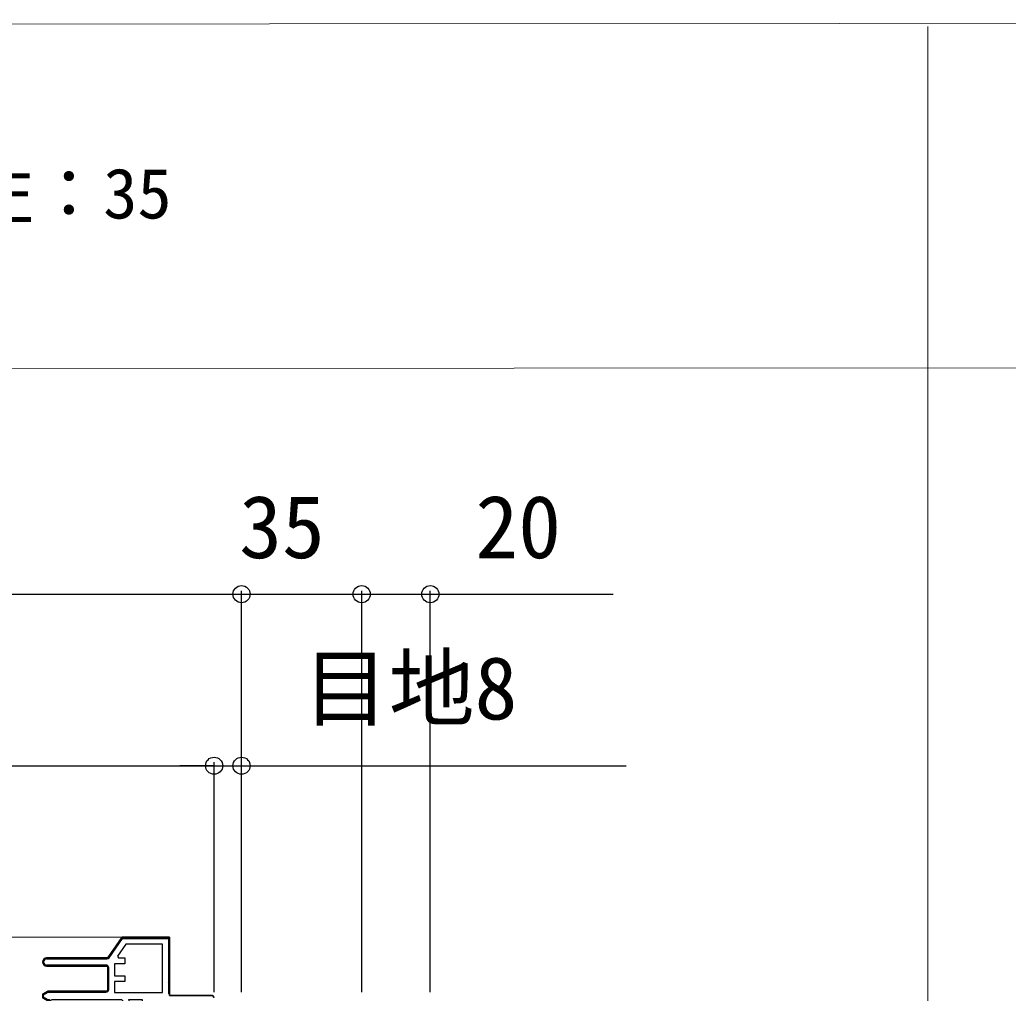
# Model space of a CAD drawing. Units: millimetres, scale not verified. Extents: x -1750 to 1750, y -2600 to 2589.
# Drawn here: x -384.2 to -96.2, y 1954.3 to 2238 of the extents above; entities that cross this region are included whole.
import ezdxf
from ezdxf.enums import TextEntityAlignment as Align

# ---------------------------------------------------------------- set-up
doc = ezdxf.new("R2010")
doc.units = ezdxf.units.MM
doc.header["$LTSCALE"] = 14
doc.layers.add('0-1_DIM3', color=63, linetype='Continuous', lineweight=18)
doc.layers.add('0-4_YKK_12', color=1, linetype='Continuous', lineweight=18)
for name, color, linetype in [('0-2_USER1', 3, 'Continuous'), ('0-3_YKK_11', 7, 'Continuous'), ('0-7_YKK_D', 6, 'Continuous')]:
    doc.layers.add(name, color=color, linetype=linetype)
doc.styles.add('ＭＳ ゴシック', font='')
doc.styles.get('ＭＳ ゴシック').set_extended_font_data('MS Gothic')

msp = doc.modelspace()

# ---------------------------------------------------------------- linework, layer by layer
at = {"layer": '0-1_DIM3'}
for p, q in [((-119.56, 2236.12), (-119.56, -463)), ((1680.48, 2138.04), (-719.56, 2136.12))]:
    msp.add_line(p, q, dxfattribs=at)
msp.add_lwpolyline([(1680.48, 2238.04), (-1639.56, 2236.12), (-1639.56, -463.88)], dxfattribs=at)
at = {"layer": '0-3_YKK_11'}
for p, q in [((-353.48, 1970.32), (-353.18, 1970.62)), ((-350.65, 1970.32), (-350.35, 1970.62)), ((-347.83, 1970.32), (-347.53, 1970.62)), ((-345, 1970.32), (-344.7, 1970.62)), ((-342.17, 1970.32), (-341.87, 1970.62)), ((-357.11, 1966.7), (-355.89, 1967.92)), ((-340.86, 1968.8), (-340.56, 1969.1)), ((-376.46, 1964.32), (-376.15, 1964.62)), ((-376.36, 1964.32), (-358.82, 1964.32)), ((-373.63, 1964.32), (-373.33, 1964.62)), ((-370.8, 1964.32), (-370.5, 1964.62)), ((-367.97, 1964.32), (-367.67, 1964.62)), ((-365.14, 1964.32), (-364.84, 1964.62)), ((-362.31, 1964.32), (-362.01, 1964.62)), ((-359.48, 1964.32), (-359.18, 1964.62)), ((-340.86, 1965.97), (-340.56, 1966.27)), ((-377.55, 1963.23), (-377.26, 1963.52)), ((-359.06, 1962.52), (-376.36, 1962.52)), ((-375.73, 1962.22), (-375.43, 1962.52)), ((-372.9, 1962.22), (-372.6, 1962.52)), ((-370.07, 1962.22), (-369.77, 1962.52)), ((-367.24, 1962.22), (-366.94, 1962.52)), ((-364.41, 1962.22), (-364.11, 1962.52)), ((-361.58, 1962.22), (-361.28, 1962.52)), ((-358.82, 1962.16), (-358.6, 1962.38)), ((-358.26, 1955.42), (-358.26, 1961.72)), ((-340.86, 1963.15), (-340.56, 1963.45)), ((-358.56, 1959.59), (-358.26, 1959.89)), ((-340.86, 1960.32), (-340.56, 1960.62)), ((-358.56, 1956.76), (-358.26, 1957.06)), ((-340.86, 1957.49), (-340.56, 1957.79)), ((-374.84, 1954.62), (-374.54, 1954.92)), ((-372.01, 1954.62), (-371.71, 1954.92)), ((-369.18, 1954.62), (-368.88, 1954.92)), ((-366.35, 1954.62), (-366.05, 1954.92)), ((-363.53, 1954.62), (-363.23, 1954.92)), ((-360.7, 1954.62), (-360.4, 1954.92)), ((-340.86, 1954.66), (-340.56, 1954.96))]:
    msp.add_line(p, q, dxfattribs=at)
for points in [[(-376.36, 1964.62), (-358.56, 1964.62), (-354.36, 1970.62), (-340.56, 1970.62), (-340.56, 1953.62), (-328.06, 1953.62), (-327.56, 1953.12), (-328.06, 1953.62), (-340.56, 1953.62), (-340.56, 1970.62), (-354.36, 1970.62), (-358.56, 1964.62)], [(-342.56, 1954.52), (-342.56, 1968.62), (-353.32, 1968.62), (-355.74, 1965.16), (-355.46, 1964.62), (-353.56, 1964.62), (-353.56, 1962.92), (-356.56, 1962.92), (-356.56, 1959.42), (-353.56, 1959.42), (-353.56, 1957.72), (-356.56, 1957.72), (-356.56, 1954.52)]]:
    msp.add_lwpolyline(points, close=True, dxfattribs=at)
for points in [[(-358.17, 1964.66), (-354.2, 1970.32), (-340.86, 1970.32), (-340.86, 1954.12)], [(-377.56, 1954.02), (-376, 1954.92), (-358.56, 1954.92), (-358.56, 1962.22), (-376.36, 1962.22)], [(-376.36, 1962.22), (-358.56, 1962.22), (-358.56, 1954.92), (-376, 1954.92), (-377.56, 1954.02), (-377.56, 1953.02), (-376, 1952.12), (-375.56, 1952.12), (-375.16, 1952.32), (-374.76, 1952.52), (-354.56, 1952.52), (-353.06, 1951.02), (-352, 1951.02), (-352.4, 1952.52), (-348.56, 1952.52), (-348.56, 1915.32), (-352.62, 1915.32), (-352, 1917.62), (-353.06, 1917.62), (-355.36, 1915.32), (-371.86, 1915.32), (-372.32, 1915.02), (-355.57, 1915.02)], [(-375.4, 1952.5), (-375.56, 1952.42), (-375.92, 1952.42), (-377.26, 1953.2), (-377.26, 1953.85), (-375.92, 1954.62), (-359.06, 1954.62)]]:
    msp.add_lwpolyline(points, dxfattribs=at)
for centre, radius, start, end in [((-376.36, 1963.42), 1.2, 90, 270), ((-376.36, 1963.42), 1.2, 90, 270), ((-376.36, 1963.42), 0.9, 90, 270), ((-358.82, 1965.12), 0.8, 270, 325.0079), ((-359.06, 1961.72), 0.8, 0, 90), ((-359.06, 1955.42), 0.8, 270, 360)]:
    msp.add_arc(centre, radius, start, end, dxfattribs=at)
at = {"layer": '0-4_YKK_12', "color": 2}
msp.add_line((-485.02, 1970.62), (-341.06, 1970.62), dxfattribs=at)
at = {"layer": '0-7_YKK_D'}
for p, q in [((-319.56, 1954.62), (-319.56, 2071.62)), ((-319.56, 1954.62), (-319.56, 2071.62)), ((-284.56, 1954.62), (-284.56, 2071.62)), ((-284.56, 1954.62), (-284.56, 2071.62)), ((-264.56, 1954.62), (-264.56, 2071.62)), ((-519.56, 2070.62), (-319.56, 2070.62)), ((-319.56, 2070.62), (-284.56, 2070.62)), ((-511.56, 2020.62), (-327.56, 2020.62)), ((-327.56, 2020.62), (-337.56, 2020.62)), ((-327.56, 1954.62), (-327.56, 2021.62)), ((-327.56, 1954.62), (-327.56, 2021.62)), ((-327.56, 2020.62), (-319.56, 2020.62)), ((-319.56, 1954.62), (-319.56, 2021.62)), ((-319.56, 2020.62), (-207.46, 2020.62))]:
    msp.add_line(p, q, dxfattribs=at)
msp.add_lwpolyline([(-284.56, 2070.62), (-264.56, 2070.62), (-211.32, 2070.62)], dxfattribs=at)
for centre in [(-319.56, 2070.62), (-319.56, 2070.62), (-284.56, 2070.62), (-284.56, 2070.62), (-264.56, 2070.62), (-327.56, 2020.62), (-327.56, 2020.62), (-319.56, 2020.62)]:
    msp.add_circle(centre, 2.5, dxfattribs=at)

# ---------------------------------------------------------------- texts
at = {"layer": '0-2_USER1', "style": 'ＭＳ ゴシック'}
msp.add_text('外観右：35\u3000外観左：35', height=14.66, dxfattribs=at).set_placement((-559.78, 2175.72), align=Align.BOTTOM_LEFT)
at = {"layer": '0-7_YKK_D', "style": 'ＭＳ ゴシック'}
for s, p in [('35', (-320.24, 2075.62)), ('20', (-251.41, 2075.62)), ('目地8', (-301.66, 2028.61))]:
    msp.add_text(s, height=18.33, dxfattribs=at).set_placement(p, align=Align.BOTTOM_LEFT)

doc.saveas('drawing.dxf')
